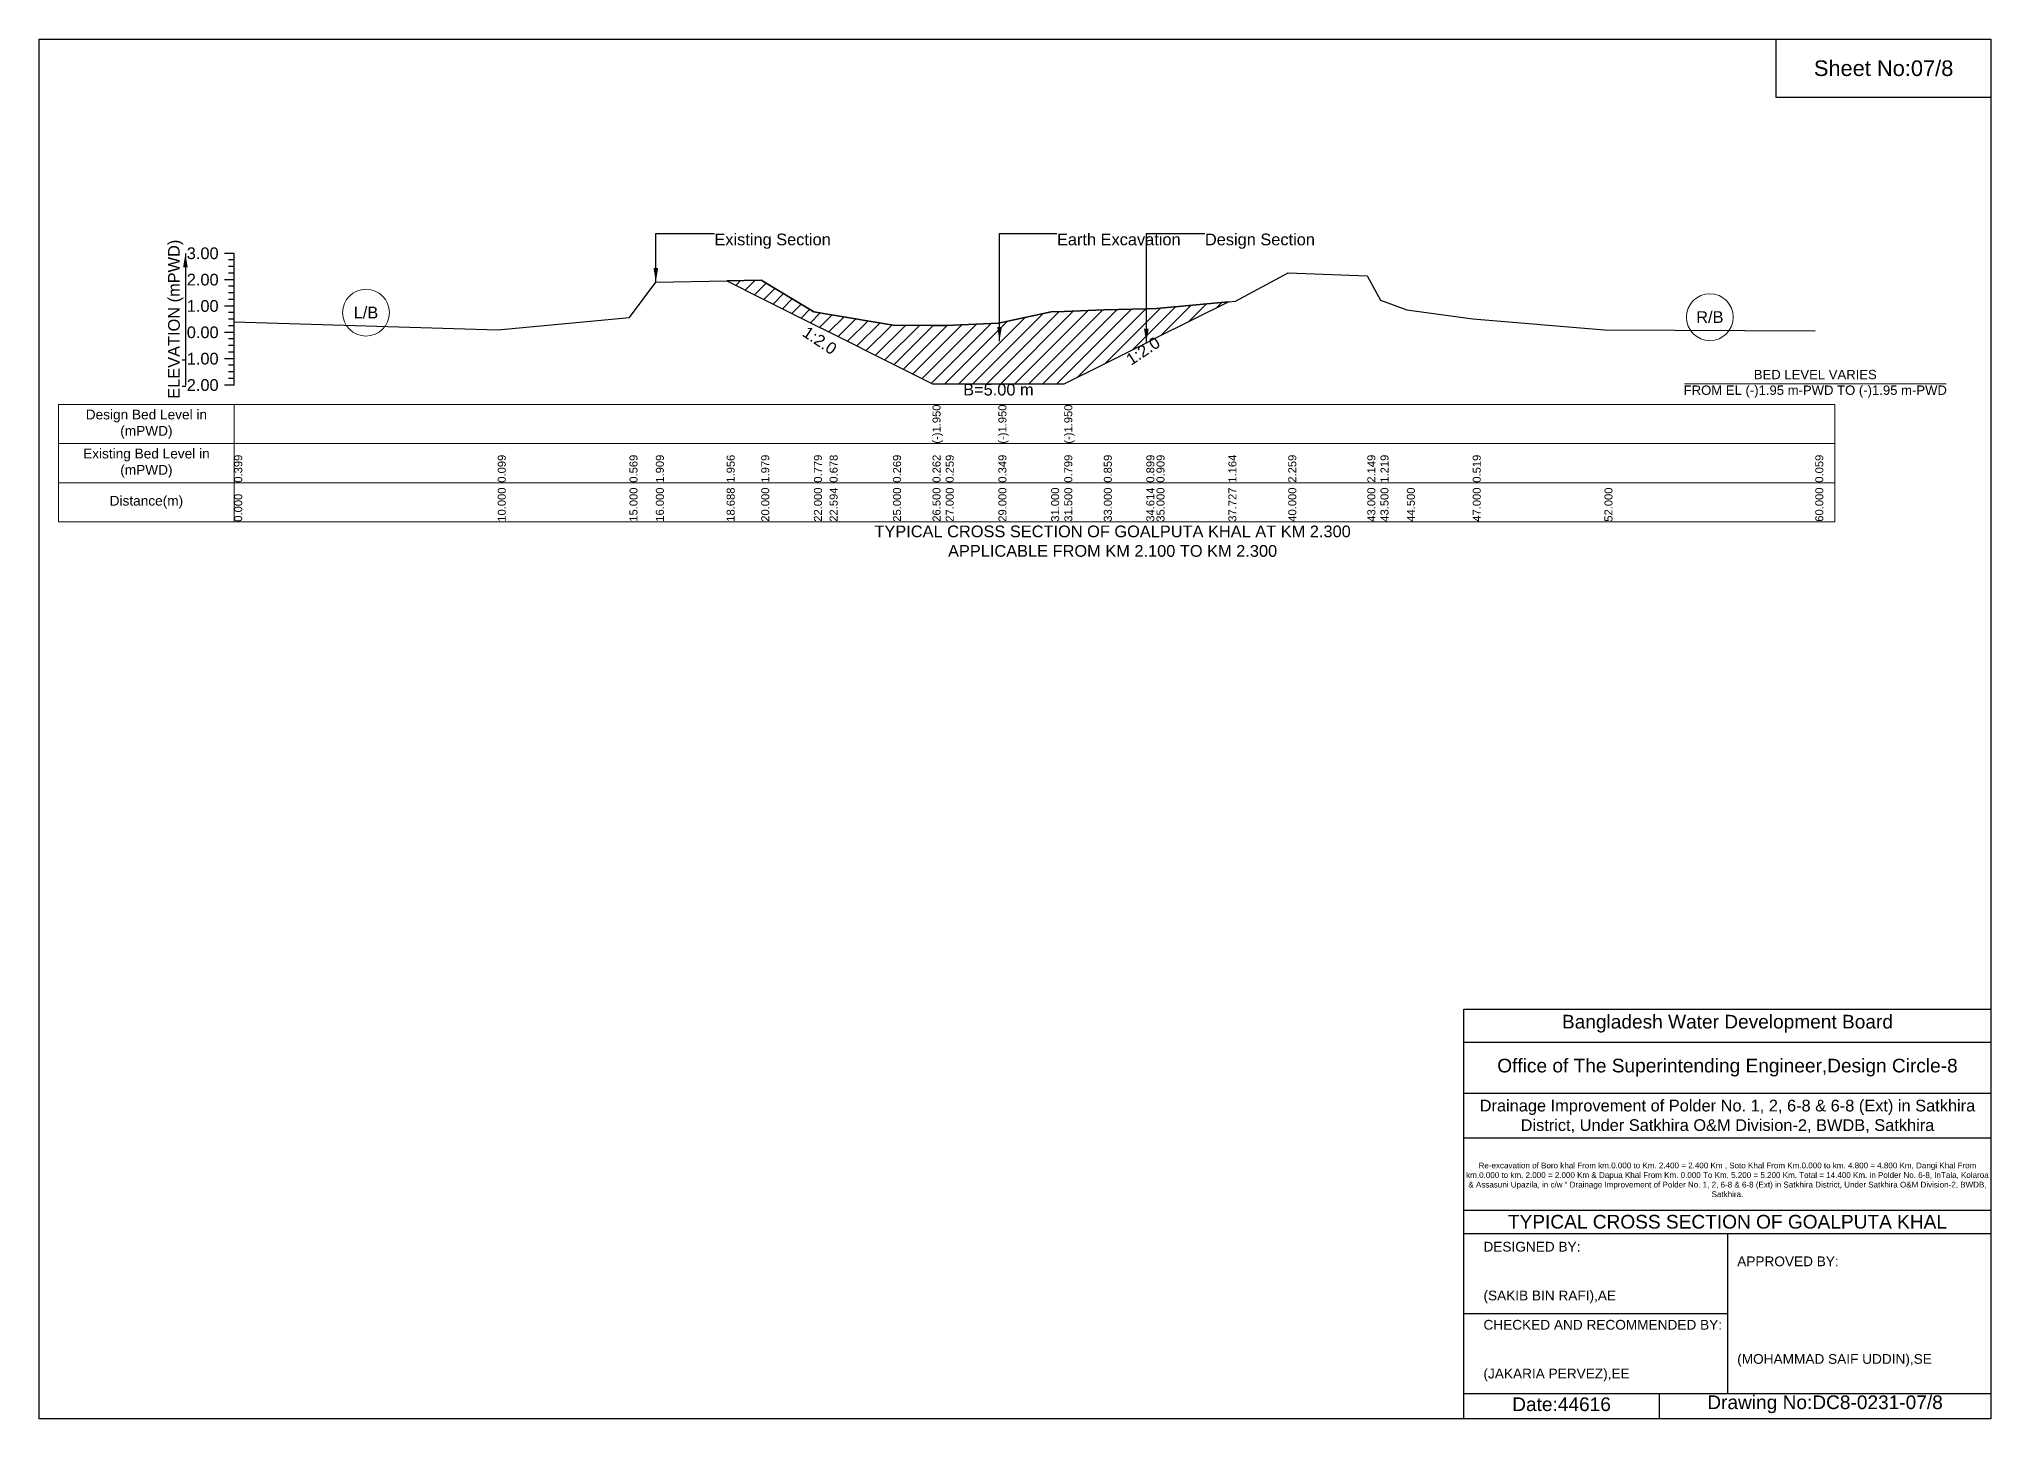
# Model space of a CAD drawing. Header units: inches. Extents: x 91000 to 278000, y -5656 to 20000.
# Drawn here: x 160000 to 168000, y -5656 to 0 of the extents above; entities that cross this region are included whole.
import ezdxf

# ---------------------------------------------------------------- set-up
doc = ezdxf.new("R2010")
doc.units = ezdxf.units.IN
doc.header["$LTSCALE"] = 7
doc.header["$MEASUREMENT"] = 0
for name, color, linetype, lineweight in [('Cross section Data Border', 7, 'Continuous', 9), ('Cross Section Labels', 7, 'Continuous', 9), ('Existing_Bed_Level for Xsection', 7, 'Continuous', 25)]:
    doc.layers.add(name, color=color, linetype=linetype, lineweight=lineweight)
doc.styles.get("Standard").update_dxf_attribs({"font": 'arial.ttf'})
doc.dimstyles.get("Standard").update_dxf_attribs({"dimtxt": 0.18, "dimasz": 0.18, "dimexe": 0.18, "dimexo": 0.0625, "dimgap": 0.09, "dimtad": 0, "dimtih": 1, "dimtoh": 1, "dimdec": 4, "dimzin": 0, "dimdsep": 46, "dimtxsty": 'Standard', "dimcen": 0.09, "dimadec": 0, "dimazin": 0, "dimtfac": 1, "dimtdec": 4, "dimtofl": 0, "dimtmove": 0, "dimatfit": 3, "dimfxl": 1, "dimtolj": 1, "dimtzin": 0, "dimarcsym": 0})

msp = doc.modelspace()

# ---------------------------------------------------------------- hatches: boundary and pattern name
at = {"layer": 'Existing_Bed_Level for Xsection'}
h = msp.add_hatch(dxfattribs=at)
h.set_pattern_fill('ANSI31', color=256, scale=324, style=0)
h.paths.add_polyline_path([(162818.3, -991.1), (162960, -1062), (163176, -1170), (163240.1, -1202), (163500, -1332), (163662, -1413), (163716, -1413), (163932, -1413), (164148, -1413), (164202, -1413), (164364, -1332), (164538.3, -1244.8), (164580, -1224), (164874.5, -1076.7), (164580, -1104.2), (164538.3, -1105.2), (164364, -1109.6), (164202, -1116.1), (164148, -1118.2), (163932, -1164.7), (163716, -1174.4), (163662, -1174.1), (163500, -1173.3), (163240.1, -1129.1), (163176, -1118.2), (162960, -988.6)])

# ---------------------------------------------------------------- linework, layer by layer
for points in [[(160000, 0), (168000, 0), (168000, -5656), (160000, -5656)], [(167120, 0), (168000, 0), (168000, -240), (167120, -240)]]:
    msp.add_lwpolyline(points, close=True)
for points in [[(165840, -5656), (165840, -3976), (168000, -3976)], [(165840, -4112), (168000, -4112)], [(165840, -4320), (168000, -4320)], [(165840, -4504), (168000, -4504)], [(165840, -4800), (168000, -4800)], [(165840, -4896), (168000, -4896)], [(166920, -4896), (166920, -5552)], [(165840, -5224), (166920, -5224)], [(165840, -5552), (168000, -5552)], [(166640, -5552), (166640, -5656)]]:
    msp.add_lwpolyline(points)
at = {"layer": 'Cross section Data Border'}
msp.add_lwpolyline([(160080, -1498.4), (167360, -1498.4), (167360, -1978.4), (160080, -1978.4)], close=True, dxfattribs=at)
for points in [[(160800, -1498.4), (160800, -1978.4)], [(160080, -1658.4), (167360, -1658.4)], [(160080, -1818.4), (167360, -1818.4)]]:
    msp.add_lwpolyline(points, dxfattribs=at)
at = {"layer": 'Cross Section Labels'}
msp.add_lwpolyline([(166744.2, -1413), (167815.8, -1413)], dxfattribs=at)
for centre in [(161340, -1121.5), (166848, -1139.8)]:
    msp.add_circle(centre, 96, dxfattribs=at)
at = {"layer": 'Existing_Bed_Level for Xsection'}
for points in [[(160800, -878.4), (160760, -878.4)], [(160800, -1418.4), (160800, -1310.4), (160800, -1202.4), (160800, -1094.4), (160800, -986.4), (160800, -878.4)], [(160800, -905.4), (160776, -905.4)], [(160800, -932.4), (160776, -932.4)], [(160800, -959.4), (160776, -959.4)], [(160800, -1159.3), (161880, -1191.7), (162420, -1140.9), (162528, -996.2), (162818.3, -991.1), (162960, -988.6), (163176, -1118.2), (163240.1, -1129.1), (163500, -1173.3), (163662, -1174.1), (163662, -1174.1), (163716, -1174.4), (163932, -1164.7), (163932, -1164.7), (164148, -1118.2), (164202, -1116.1), (164202, -1116.1), (164364, -1109.6), (164538.3, -1105.2), (164580, -1104.2), (164874.5, -1076.7), (164904, -1074), (165120, -958.4), (165444, -970.3), (165498, -1070.7), (165606, -1109.6), (165876, -1146.3), (166416, -1191.7), (167280, -1196)], [(160800, -986.4), (160760, -986.4)], [(160800, -1013.4), (160776, -1013.4)], [(160800, -1094.4), (160760, -1094.4)], [(160800, -1040.4), (160776, -1040.4)], [(160800, -1067.4), (160776, -1067.4)], [(160800, -1121.4), (160776, -1121.4)], [(160800, -1148.4), (160776, -1148.4)], [(160800, -1175.4), (160776, -1175.4)], [(160800, -1202.4), (160760, -1202.4)], [(160800, -1229.4), (160776, -1229.4)], [(160800, -1256.4), (160776, -1256.4)], [(160800, -1310.4), (160760, -1310.4)], [(160800, -1283.4), (160776, -1283.4)], [(160800, -1337.4), (160776, -1337.4)], [(160800, -1418.4), (160760, -1418.4)], [(160800, -1364.4), (160776, -1364.4)], [(160800, -1391.4), (160776, -1391.4)]]:
    msp.add_lwpolyline(points, dxfattribs=at)
msp.add_lwpolyline([(162818.3, -991.1), (162818.3, -991.1), (162960, -1062), (163176, -1170), (163240.1, -1202), (163500, -1332), (163662, -1413), (163662, -1413), (163716, -1413), (163932, -1413), (163932, -1413), (164148, -1413), (164202, -1413), (164202, -1413), (164364, -1332), (164538.3, -1244.8), (164580, -1224), (164874.5, -1076.7), (164874.5, -1076.7), (164874.5, -1076.7), (164580, -1104.2), (164538.3, -1105.2), (164364, -1109.6), (164202, -1116.1), (164202, -1116.1), (164148, -1118.2), (163932, -1164.7), (163932, -1164.7), (163716, -1174.4), (163662, -1174.1), (163662, -1174.1), (163500, -1173.3), (163240.1, -1129.1), (163176, -1118.2), (162960, -988.6), (162818.3, -991.1)], close=True, dxfattribs=at)

# ---------------------------------------------------------------- texts
at = {"attachment_point": 5}
for s, insert, char_height in [('Sheet No:07/8', (167560, -120), 64), ('Bangladesh Water Development Board', (166920, -4036), 56), ('Office of The Superintending Engineer,Design Circle-8', (166920, -4216), 56)]:
    msp.add_mtext(s, dxfattribs=dict(at, insert=insert, char_height=char_height))
for s, insert, char_height, width, attachment_point in [('Drainage Improvement of Polder No. 1, 2, 6-8 & 6-8 (Ext) in Satkhira District, Under Satkhira O&M Division-2, BWDB, Satkhira', (166920, -4416), 48, 2240, 5), ('Re-excavation of Boro khal From km.0.000 to Km. 2.400 = 2.400 Km , Soto Khal From Km.0.000 to km. 4.800 = 4.800 Km, Dangi Khal From km.0.000 to km. 2.000 = 2.000 Km & Dapua Khal From Km. 0.000 To Km. 5.200 = 5.200 Km. Total = 14.400 Km. in Polder No. 6-8, InTala, Kolaroa & Assasuni Upazila, in c/w “ Drainage Improvement of Polder No. 1, 2, 6-8 & 6-8 (Ext) in Satkhira District, Under Satkhira O&M Division-2, BWDB, Satkhira.', (166920, -4676), 23.565, 2160, 5), ('TYPICAL CROSS SECTION OF GOALPUTA KHAL', (166920, -4848), 56, 2240, 5), ('DESIGNED BY:^J^J^J(SAKIB BIN RAFI),AE', (165920, -5056), 40, 1120, 4), ('APPROVED BY:^J^J^J^J^J^J(MOHAMMAD SAIF UDDIN),SE', (166960, -5216), 40, 1120, 4), ('CHECKED AND RECOMMENDED BY:^J^J^J(JAKARIA PERVEZ),EE', (165920, -5376), 40, 1120, 4), ('Date:44616', (166240, -5596), 56, 1120, 5), ('Drawing No:DC8-0231-07/8', (167320, -5596), 56, 1760, 5)]:
    msp.add_mtext(s, dxfattribs=dict(insert=insert, char_height=char_height, width=width, attachment_point=attachment_point))
at = {"layer": 'Cross section Data Border', "char_height": 40, "width": 640, "attachment_point": 5}
for s, insert in [('Design Bed Level in (mPWD)', (160440, -1578.4)), ('Existing Bed Level in (mPWD)', (160440, -1738.4)), ('Distance(m)', (160440, -1898.4))]:
    msp.add_mtext(s, dxfattribs=dict(at, insert=insert))
at = {"layer": 'Cross Section Labels'}
for s, insert, char_height, attachment_point in [('Existing Section', (162768, -797.4), 48, 1), ('Earth Excavation', (164172, -797.4), 48, 1), ('Design Section', (164778.3, -797.4), 48, 1), ('L/B', (161340, -1121.5), 48, 5), ('R/B', (166848, -1139.8), 48, 5), ('BED LEVEL VARIES ^JFROM EL (-)1.95 m-PWD TO (-)1.95 m-PWD', (167280, -1413), 38.4, 5), ('B=5.00 m', (163932, -1413), 48, 2), ('TYPICAL CROSS SECTION OF GOALPUTA KHAL AT KM 2.300^JAPPLICABLE FROM KM 2.100 TO KM 2.300', (164400, -2058.4), 48, 5)]:
    msp.add_mtext(s, dxfattribs=dict(at, insert=insert, char_height=char_height, attachment_point=attachment_point))
at = {"layer": 'Cross Section Labels', "char_height": 48, "attachment_point": 2}
for insert, rotation in [((163213.1, -1215.5), 326.30993), ((164511.3, -1258.3), 33.69007)]:
    msp.add_mtext('1:2.0', dxfattribs=dict(at, insert=insert, rotation=rotation))
at = {"layer": 'Existing_Bed_Level for Xsection', "rotation": 90}
for s, insert, char_height, attachment_point in [('ELEVATION (mPWD)', (160560, -1148.4), 48, 5), ('(-)1.950', (163662, -1658.4), 32.8, 1), ('(-)1.950', (163932, -1658.4), 32.8, 1), ('(-)1.950', (164202, -1658.4), 32.8, 1), ('0.399', (160800, -1818.4), 32.8, 1), ('0.099', (161880, -1818.4), 32.8, 1), ('0.569', (162420, -1818.4), 32.8, 1), ('1.909', (162528, -1818.4), 32.8, 1), ('1.956', (162818.3, -1818.4), 32.8, 1), ('1.979', (162960, -1818.4), 32.8, 1), ('0.779', (163176, -1818.4), 32.8, 1), ('0.678', (163240.1, -1818.4), 32.8, 1), ('0.269', (163500, -1818.4), 32.8, 1), ('0.262', (163662, -1818.4), 32.8, 1), ('0.259', (163716, -1818.4), 32.8, 1), ('0.349', (163932, -1818.4), 32.8, 1), ('0.799', (164202, -1818.4), 32.8, 1), ('0.859', (164364, -1818.4), 32.8, 1), ('0.899', (164538.3, -1818.4), 32.8, 1), ('0.909', (164580, -1818.4), 32.8, 1), ('1.164', (164874.5, -1818.4), 32.8, 1), ('2.259', (165120, -1818.4), 32.8, 1), ('2.149', (165444, -1818.4), 32.8, 1), ('1.219', (165498, -1818.4), 32.8, 1), ('0.519', (165876, -1818.4), 32.8, 1), ('0.059', (167280, -1818.4), 32.8, 1), ('22.594', (163240.1, -1978.4), 32.8, 1), ('34.614', (164538.3, -1978.4), 32.8, 1), ('0.000', (160800, -1978.4), 32.8, 1), ('10.000', (161880, -1978.4), 32.8, 1), ('15.000', (162420, -1978.4), 32.8, 1), ('16.000', (162528, -1978.4), 32.8, 1), ('18.688', (162818.3, -1978.4), 32.8, 1), ('20.000', (162960, -1978.4), 32.8, 1), ('22.000', (163176, -1978.4), 32.8, 1), ('25.000', (163500, -1978.4), 32.8, 1), ('26.500', (163662, -1978.4), 32.8, 1), ('27.000', (163716, -1978.4), 32.8, 1), ('29.000', (163932, -1978.4), 32.8, 1), ('31.000', (164148, -1978.4), 32.8, 1), ('31.500', (164202, -1978.4), 32.8, 1), ('33.000', (164364, -1978.4), 32.8, 1), ('35.000', (164580, -1978.4), 32.8, 1), ('37.727', (164874.5, -1978.4), 32.8, 1), ('40.000', (165120, -1978.4), 32.8, 1), ('43.000', (165444, -1978.4), 32.8, 1), ('43.500', (165498, -1978.4), 32.8, 1), ('44.500', (165606, -1978.4), 32.8, 1), ('47.000', (165876, -1978.4), 32.8, 1), ('52.000', (166416, -1978.4), 32.8, 1), ('60.000', (167280, -1978.4), 32.8, 1)]:
    msp.add_mtext(s, dxfattribs=dict(at, insert=insert, char_height=char_height, attachment_point=attachment_point))
at = {"layer": 'Existing_Bed_Level for Xsection', "char_height": 48, "attachment_point": 6}
for s, insert in [('3.00', (160736, -878.4)), ('2.00', (160736, -986.4)), ('1.00', (160736, -1094.4)), ('0.00', (160736, -1202.4)), ('-1.00', (160736, -1310.4)), ('-2.00', (160736, -1418.4))]:
    msp.add_mtext(s, dxfattribs=dict(at, insert=insert))

# ---------------------------------------------------------------- leaders
at = {"layer": 'Cross Section Labels', "annotation_type": 0, "has_hookline": 1, "hookline_direction": 0}
for points, text_width in [([(162528, -996.2), (162528, -797.4), (162767.9, -797.4)], 467.2), ([(163936.5, -1237.8), (163936.5, -797.4), (164171.9, -797.4)], 497), ([(164538.3, -1244.8), (164538.3, -797.4), (164778.2, -797.4)], 441.2)]:
    msp.add_leader(points, dimstyle='Standard', override={"dimasz": 57.6}, dxfattribs=dict(at, text_width=text_width))
at = {"layer": 'Existing_Bed_Level for Xsection'}
msp.add_leader([(160600, -878.4), (160600, -1418.4)], dimstyle='Standard', override={"dimasz": 57.6}, dxfattribs=at)

doc.saveas('drawing.dxf')
